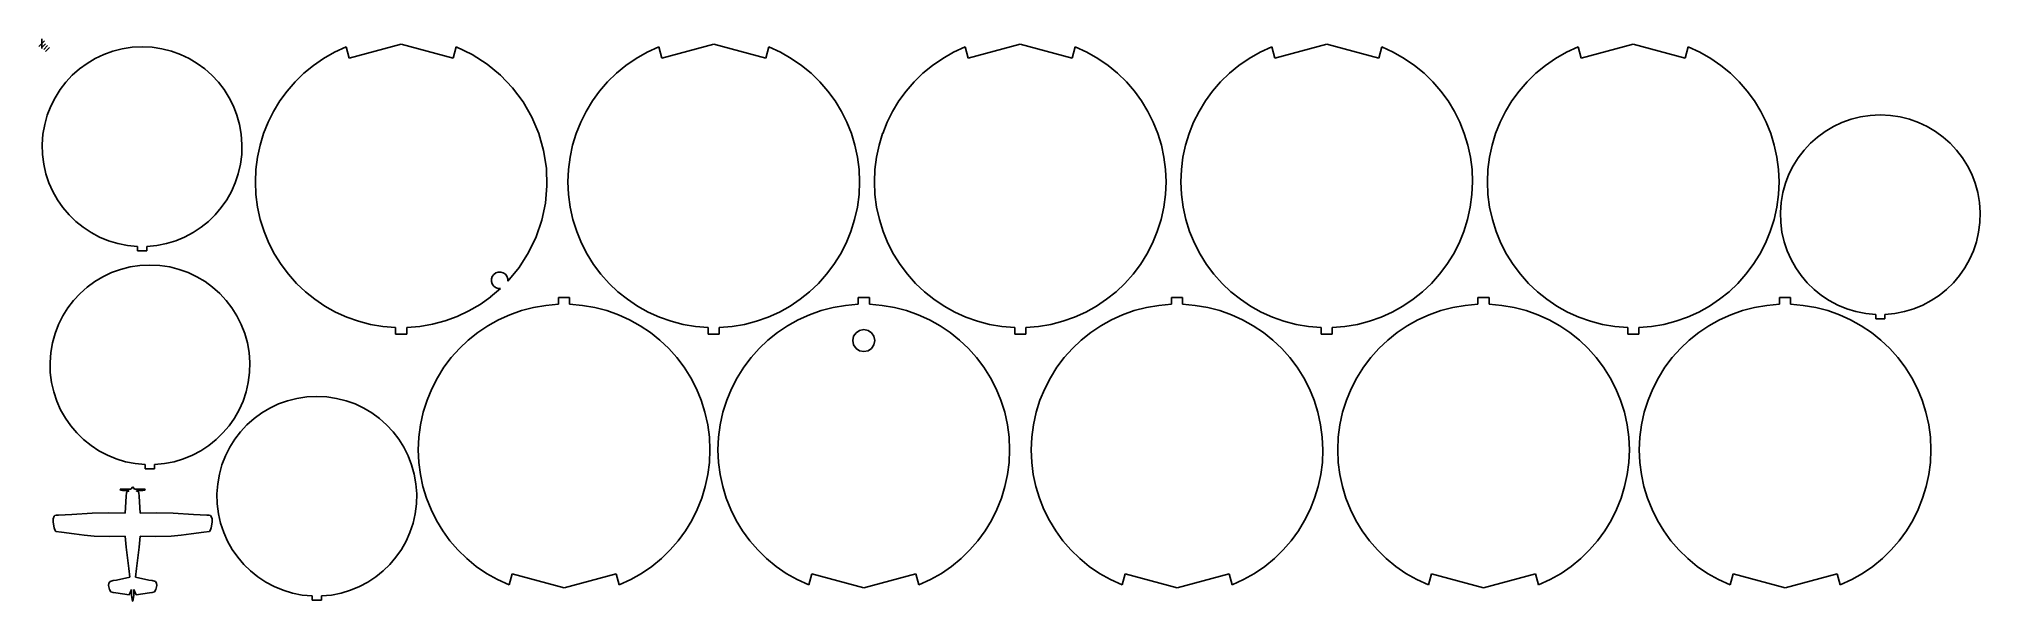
# Model space of a CAD drawing. Extents: x -1 to 527, y 458 to 611.
import ezdxf

# ---------------------------------------------------------------- set-up
doc = ezdxf.new("R2010")
doc.units = 0

msp = doc.modelspace()

# ---------------------------------------------------------------- linework, layer by layer
for p, q in [((76.6478, 605.587), (79.626, 607.28)), ((79.626, 607.28), (82.78353, 608.72833)), ((82.7835, 608.728), (83.598945, 605.68477)), ((83.599, 605.685), (97.7327, 609.472)), ((97.7327, 609.472), (111.867, 605.685)), ((111.867, 605.685), (112.682, 608.728)), ((112.682, 608.728), (117.05609, 606.62721)), ((161.648, 605.587), (164.626, 607.28)), ((164.626, 607.28), (167.78353, 608.72806)), ((167.784, 608.728), (168.599445, 605.68477)), ((168.599, 605.685), (182.733, 609.472)), ((182.733, 609.472), (196.867, 605.685)), ((196.867, 605.685), (197.682, 608.728)), ((197.682, 608.728), (200.83927, 607.27967)), ((200.839, 607.28), (203.81741, 605.5872)), ((244.981, 605.587), (247.959, 607.28)), ((247.959, 607.28), (251.11521, 608.72806)), ((251.115, 608.728), (251.932561, 605.68477)), ((251.933, 605.685), (266.067, 609.47224)), ((266.067, 609.472), (280.1984, 605.68502)), ((280.198, 605.685), (281.015561, 608.72823)), ((281.016, 608.728), (284.17248, 607.27967)), ((284.172, 607.28), (287.1512, 605.5872)), ((328.313, 605.587), (331.2922, 607.28007)), ((331.292, 607.28), (334.44848, 608.72806)), ((334.449, 608.728), (335.266561, 605.68477)), ((335.266, 605.685), (349.3974, 609.47224)), ((349.397, 609.472), (363.531, 605.68502)), ((363.531, 605.685), (364.348561, 608.72823)), ((364.349, 608.728), (367.50548, 607.27967)), ((367.506, 607.28), (370.4852, 605.5872)), ((411.646, 605.587), (414.6252, 607.2798)), ((414.625, 607.28), (417.78148, 608.72833)), ((417.782, 608.728), (418.596916, 605.68477)), ((418.596, 605.685), (432.73, 609.47224)), ((432.731, 609.472), (446.8677, 605.68502)), ((446.867, 605.685), (447.681916, 608.72823)), ((447.682, 608.728), (450.83848, 607.27967)), ((450.839, 607.28), (453.8182, 605.5872)), ((71.2633, 601.531), (73.85727, 603.66539)), ((73.8573, 603.665), (76.64786, 605.58667)), ((117.056, 606.627), (121.09724, 604.03938)), ((121.097, 604.04), (124.77126, 601.00523)), ((156.264, 601.531), (158.85797, 603.66539)), ((158.857, 603.665), (161.64756, 605.58667)), ((203.818, 605.587), (206.60856, 603.66533)), ((206.608, 603.666), (209.20171, 601.53161)), ((239.597, 601.531), (242.19071, 603.66539)), ((242.19, 603.665), (244.98056, 605.58667)), ((287.152, 605.587), (289.9407, 603.66533)), ((289.94, 603.666), (292.53556, 601.53161)), ((322.929, 601.531), (325.52456, 603.66539)), ((325.524, 603.665), (328.3127, 605.58667)), ((370.485, 605.587), (373.2737, 603.66533)), ((373.273, 603.666), (375.86856, 601.53161)), ((406.262, 601.531), (408.85756, 603.66539)), ((408.857, 603.665), (411.6457, 605.58667)), ((453.818, 605.587), (456.60935, 603.66533)), ((456.609, 603.666), (459.20191, 601.53161)), ((64.7498, 594.011), (66.70084, 596.68805)), ((66.7008, 596.688), (68.87488, 599.20022)), ((68.8749, 599.2), (71.26329, 601.53124)), ((124.772, 601.005), (128.04542, 597.56383)), ((128.045, 597.564), (130.88398, 593.75612)), ((149.75, 594.011), (151.70104, 596.68805)), ((151.701, 596.688), (153.87508, 599.20022)), ((153.875, 599.2), (156.26339, 601.53124)), ((209.202, 601.531), (211.59039, 599.19976)), ((211.59, 599.2), (213.76408, 596.68778)), ((213.765, 596.688), (215.71604, 594.01095)), ((233.083, 594.011), (235.03404, 596.68805)), ((235.034, 596.688), (237.20808, 599.20022)), ((237.208, 599.2), (239.59639, 601.53124)), ((292.536, 601.531), (294.92254, 599.19976)), ((294.922, 599.2), (297.09687, 596.68778)), ((297.097, 596.688), (299.04698, 594.01095)), ((316.415, 594.011), (318.36762, 596.68805)), ((318.367, 596.688), (320.54187, 599.20022)), ((320.542, 599.2), (322.92854, 601.53124)), ((375.869, 601.531), (378.25554, 599.19976)), ((378.256, 599.2), (380.43087, 596.68778)), ((380.43, 596.688), (382.37998, 594.01095)), ((399.748, 594.011), (401.70062, 596.68805)), ((401.7, 596.688), (403.87487, 599.20022)), ((403.875, 599.2), (406.26154, 601.53124)), ((459.202, 601.531), (461.59118, 599.19976)), ((461.591, 599.2), (463.76323, 596.68778)), ((463.763, 596.688), (465.71562, 594.01095)), ((63.0308, 591.185), (64.7498, 594.01101)), ((130.884, 593.756), (133.2544, 589.62189)), ((148.031, 591.185), (149.75, 594.01101)), ((215.716, 594.011), (217.435, 591.18472)), ((231.364, 591.185), (233.08326, 594.01101)), ((299.047, 594.011), (300.76679, 591.18472)), ((314.697, 591.185), (316.41414, 594.01101)), ((382.38, 594.011), (384.09979, 591.18472)), ((398.03, 591.184), (399.74714, 594.01028)), ((465.716, 594.011), (467.43314, 591.18472)), ((60.3236, 585.149), (61.55232, 588.22531)), ((61.5523, 588.225), (63.03079, 591.1841)), ((133.254, 589.622), (135.12196, 585.20188)), ((145.324, 585.149), (146.55272, 588.22531)), ((146.553, 588.225), (148.03149, 591.1841)), ((217.435, 591.185), (218.91349, 588.2259)), ((218.913, 588.225), (220.14172, 585.14869)), ((228.657, 585.149), (229.88599, 588.22531)), ((229.886, 588.225), (231.36423, 591.1841)), ((300.767, 591.185), (302.24602, 588.2259)), ((302.246, 588.225), (303.47367, 585.14869)), ((311.991, 585.149), (313.21867, 588.22531)), ((313.218, 588.225), (314.69702, 591.1841)), ((384.1, 591.185), (385.57902, 588.2259)), ((385.579, 588.225), (386.80667, 585.14869)), ((395.321, 585.149), (396.55131, 588.22531)), ((396.551, 588.225), (398.03002, 591.1841)), ((467.433, 591.185), (468.91202, 588.2259)), ((468.912, 588.225), (470.14231, 585.14869)), ((58.6498, 578.709), (59.353062, 581.97157)), ((59.3531, 581.972), (60.32359, 585.14938)), ((135.122, 585.202), (136.45365, 580.53608)), ((143.65, 578.709), (144.353262, 581.97157)), ((144.353, 581.972), (145.32349, 585.14938)), ((220.142, 585.149), (221.11249, 581.97162)), ((221.112, 581.972), (221.815526, 578.70943)), ((226.983, 578.709), (227.686262, 581.97157)), ((227.686, 581.972), (228.65649, 585.14938)), ((303.474, 585.149), (304.44502, 581.97162)), ((304.445, 581.972), (305.148791, 578.70943)), ((310.316, 578.709), (311.019791, 581.97157)), ((311.02, 581.972), (311.99102, 585.14938)), ((386.807, 585.149), (387.77802, 581.97162)), ((387.778, 581.972), (388.481791, 578.70943)), ((393.649, 578.709), (394.352791, 581.97157)), ((394.353, 581.971), (395.321374, 585.14838)), ((470.143, 585.149), (471.111374, 581.97162)), ((471.111, 581.972), (471.814791, 578.70943)), ((58.2223, 575.377), (58.649866, 578.70889)), ((136.454, 580.536), (137.206474, 575.74229)), ((137.206, 575.742), (137.368719, 570.94617)), ((143.222, 575.377), (143.649566, 578.70889)), ((221.816, 578.709), (222.243302, 575.37711)), ((226.556, 575.377), (226.983302, 578.70889)), ((305.149, 578.709), (305.577624, 575.37711)), ((309.887, 575.377), (310.315624, 578.70889)), ((388.482, 578.709), (388.907979, 575.37711)), ((393.22, 575.377), (393.648624, 578.70889)), ((471.815, 578.709), (472.243624, 575.37711)), ((58.0799, 571.992), (58.222246, 575.37734)), ((58.231, 568.57), (58.079923, 571.99238)), ((137.369, 570.946), (136.955457, 566.19859)), ((143.08, 571.992), (143.222346, 575.37707)), ((143.231, 568.57), (143.080188, 571.99265)), ((222.386, 571.992), (222.234923, 568.56962)), ((222.243, 575.377), (222.38561, 571.99193)), ((226.564, 568.57), (226.412923, 571.99265)), ((226.413, 571.992), (226.55561, 575.37707)), ((305.717, 571.992), (305.566188, 568.56962)), ((305.577, 575.377), (305.717229, 571.99193)), ((309.747, 571.992), (309.887229, 575.37707)), ((309.898, 568.57), (309.747188, 571.99265)), ((389.051, 571.992), (388.900188, 568.56962)), ((388.908, 575.377), (389.050875, 571.99193)), ((393.077, 571.992), (393.219875, 575.37734)), ((393.231, 568.569), (393.077542, 571.99138)), ((472.386, 571.992), (472.235188, 568.56962)), ((472.243, 575.377), (472.385875, 571.99193)), ((58.6845, 565.126), (58.231005, 568.56981)), ((59.4351, 561.734), (58.684478, 565.12569)), ((136.956, 566.199), (135.980218, 561.55054)), ((143.684, 565.126), (143.230505, 568.56981)), ((144.435, 561.734), (143.684113, 565.12542)), ((221.781, 565.126), (221.030113, 561.73458)), ((222.235, 568.57), (221.781505, 565.12592)), ((227.018, 565.126), (226.564505, 568.56981)), ((227.768, 561.734), (227.017378, 565.12542)), ((305.114, 565.126), (304.362584, 561.73458)), ((305.567, 568.57), (305.114563, 565.12592)), ((310.35, 565.126), (309.897563, 568.56981)), ((311.102, 561.734), (310.350584, 565.12542)), ((388.447, 565.126), (387.695584, 561.73458)), ((388.9, 568.57), (388.447563, 565.12592)), ((393.683, 565.125), (393.230563, 568.56908)), ((394.435, 561.734), (393.683584, 565.12542)), ((471.78, 565.126), (471.028584, 561.73458)), ((472.235, 568.57), (471.779917, 565.12592)), ((60.4628, 558.466), (59.43516, 561.73413)), ((135.98, 561.55), (134.45574, 557.05156)), ((145.463, 558.466), (144.43562, 561.73413)), ((221.03, 561.734), (220.00262, 558.46587)), ((228.796, 558.466), (227.76836, 561.73413)), ((304.363, 561.734), (303.33642, 558.46587)), ((312.128, 558.466), (311.10142, 561.73413)), ((387.696, 561.734), (386.66942, 558.46587)), ((395.461, 558.466), (394.43442, 561.73413)), ((471.029, 561.734), (470.00242, 558.46587)), ((61.7534, 555.333), (60.46276, 558.46566)), ((63.2935, 552.348), (61.75336, 555.33329)), ((134.456, 557.052), (132.39728, 552.75438)), ((146.754, 555.334), (145.4631, 558.46666)), ((148.294, 552.348), (146.75386, 555.33329)), ((218.712, 555.334), (217.17186, 552.34871)), ((220.003, 558.466), (218.7121, 555.33334)), ((230.086, 555.334), (228.79536, 558.46666)), ((231.627, 552.348), (230.08686, 555.33329)), ((302.045, 555.334), (300.50513, 552.34871)), ((303.336, 558.466), (302.04483, 555.33334)), ((313.419, 555.334), (312.12783, 558.46666)), ((314.959, 552.348), (313.41913, 555.33329)), ((385.378, 555.334), (383.83813, 552.34871)), ((386.669, 558.466), (385.37783, 555.33334)), ((396.753, 555.333), (395.46183, 558.46566)), ((398.292, 552.348), (396.75213, 555.33329)), ((468.711, 555.334), (467.17113, 552.34871)), ((470.002, 558.466), (468.71083, 555.33334)), ((65.0694, 549.522), (63.29352, 552.34775)), ((67.0673, 546.868), (65.06943, 549.52256)), ((132.397, 552.754), (129.81758, 548.70747)), ((150.07, 549.522), (148.29412, 552.34801)), ((152.067, 546.868), (150.06913, 549.5223)), ((215.396, 549.522), (213.39813, 546.8677)), ((217.172, 552.348), (215.39612, 549.52199)), ((233.402, 549.522), (231.62612, 552.34801)), ((235.4, 546.868), (233.40213, 549.5223)), ((298.73, 549.522), (296.7324, 546.8677)), ((300.505, 552.348), (298.72965, 549.52199)), ((316.735, 549.522), (314.95965, 552.34801)), ((318.732, 546.868), (316.7344, 549.5223)), ((382.063, 549.522), (380.06275, 546.8677)), ((383.838, 552.348), (382.06265, 549.52199)), ((400.068, 549.522), (398.29265, 552.34775)), ((402.065, 546.867), (400.0674, 549.52156)), ((465.396, 549.522), (463.3984, 546.8677)), ((467.171, 552.348), (465.39565, 549.52199)), ((69.2734, 544.396), (67.06731, 546.86721)), ((71.6739, 542.121), (69.27334, 544.39668)), ((122.278, 545.61), (122.269269, 544.923407)), ((122.27, 544.924), (122.47611, 544.252488)), ((122.493, 546.262), (122.277894, 545.610067)), ((122.476, 544.252), (122.878695, 543.676532)), ((122.907, 546.83), (122.493721, 546.26194)), ((123.475, 547.243), (122.907205, 546.829986)), ((124.127, 547.458), (123.474803, 547.242894)), ((124.813, 547.467), (124.126672, 547.458269)), ((125.485, 547.261), (124.813488, 547.466846)), ((126.06, 546.859), (125.484532, 547.261695)), ((126.475, 546.312), (126.059605, 546.858628)), ((126.707, 545.666), (126.47549, 546.312376)), ((126.731, 544.964), (126.707187, 545.665939)), ((129.817, 548.708), (126.73064, 544.96362)), ((126.731, 544.963), (126.730735, 544.963265)), ((154.273, 544.397), (152.06717, 546.86821)), ((156.674, 542.121), (154.27317, 544.39694)), ((211.192, 544.397), (208.79144, 542.12132)), ((213.398, 546.868), (211.19191, 544.39679)), ((237.606, 544.397), (235.39991, 546.86821)), ((240.007, 542.121), (237.60644, 544.39694)), ((294.526, 544.397), (292.12359, 542.12132)), ((296.732, 546.868), (294.52538, 544.39679)), ((320.939, 544.397), (318.73238, 546.86821)), ((323.339, 542.121), (320.93923, 544.39694)), ((377.859, 544.397), (375.45659, 542.12132)), ((380.063, 546.868), (377.85902, 544.39679)), ((404.272, 544.396), (402.06538, 546.86721)), ((406.674, 542.12), (404.27159, 544.39568)), ((461.192, 544.397), (458.79223, 542.12132)), ((463.398, 546.868), (461.19138, 544.39679)), ((74.2555, 540.052), (71.67396, 542.12051)), ((77.0037, 538.203), (74.25548, 540.05217)), ((119.183, 538.658), (116.14056, 536.88662)), ((122.067, 540.7), (119.18278, 538.65768)), ((124.773, 543.006), (122.06685, 540.70016)), ((122.878, 543.677), (123.424628, 543.261605)), ((123.425, 543.261), (124.071376, 543.02949)), ((124.071, 543.03), (124.772939, 543.006452)), ((137.07, 538.413), (140.53233, 538.695045)), ((140.533, 538.695), (140.533, 540.539)), ((140.533, 540.539), (143.533, 540.539)), ((143.533, 540.539), (143.533, 538.695)), ((143.533, 538.695), (146.99533, 538.412955)), ((159.255, 540.052), (156.67373, 542.12051)), ((162.004, 538.203), (159.25578, 540.05217)), ((206.21, 540.053), (203.46178, 538.20356)), ((208.791, 542.121), (206.20946, 540.05249)), ((218.57, 538.413), (222.03207, 538.695045)), ((222.032, 538.695), (222.032, 540.539)), ((222.032, 540.539), (225.033, 540.539)), ((225.033, 540.539), (225.033, 538.695)), ((225.033, 538.695), (228.49507, 538.412955)), ((242.588, 540.052), (240.00673, 542.12051)), ((245.337, 538.203), (242.58851, 540.05217)), ((289.543, 540.053), (286.79398, 538.20356)), ((292.123, 542.121), (289.54332, 540.05249)), ((303.738, 538.413), (307.19875, 538.695045)), ((307.199, 538.695), (307.199, 540.539)), ((307.199, 540.539), (310.199, 540.539)), ((310.199, 540.539), (310.199, 538.695)), ((310.199, 538.695), (313.65975, 538.412955)), ((325.921, 540.052), (323.33867, 542.12051)), ((328.67, 538.203), (325.92098, 540.05217)), ((372.877, 540.053), (370.12798, 538.20356)), ((375.456, 542.121), (372.87632, 540.05249)), ((387.071, 538.413), (390.53175, 538.695045)), ((390.532, 538.695), (390.532, 540.539)), ((390.532, 540.539), (393.533, 540.539)), ((393.533, 540.539), (393.533, 538.695)), ((393.533, 538.695), (396.99375, 538.412955)), ((409.254, 540.052), (406.67432, 542.12051)), ((412.003, 538.203), (409.25398, 540.05217)), ((456.21, 540.053), (453.46098, 538.20356)), ((458.792, 542.121), (456.20967, 540.05249)), ((469.071, 538.413), (472.53175, 538.695045)), ((472.532, 538.695), (472.532, 540.539)), ((472.532, 540.539), (475.532, 540.539)), ((475.532, 540.539), (475.532, 538.695)), ((475.532, 538.695), (478.99539, 538.412955)), ((79.9054, 536.585), (77.00372, 538.20319)), ((82.9468, 535.21), (79.90542, 536.58451)), ((86.1138, 534.091), (82.94674, 535.21072)), ((89.3931, 533.238), (86.11386, 534.090222)), ((92.7705, 532.665), (89.3931, 533.238351)), ((106.257, 533.282), (102.77509, 532.676899)), ((109.658, 534.191), (106.25705, 533.282157)), ((112.959, 535.395), (109.65806, 534.19062)), ((116.141, 536.887), (112.95965, 535.39528)), ((121.304, 532.875), (124.20568, 534.49319)), ((124.205, 534.493), (127.24638, 535.86777)), ((127.247, 535.868), (130.41406, 536.98745)), ((130.414, 536.988), (133.69324, 537.840222)), ((133.693, 537.84), (137.0704, 538.413351)), ((146.995, 538.413), (150.3724, 537.839649)), ((150.372, 537.84), (153.65124, 536.987778)), ((153.652, 536.988), (156.81906, 535.86828)), ((156.819, 535.868), (159.86038, 534.49323)), ((159.86, 534.493), (162.76142, 532.87507)), ((164.905, 536.585), (162.00332, 538.20293)), ((167.947, 535.21), (164.90562, 536.58477)), ((171.114, 534.091), (167.94694, 535.21072)), ((174.393, 533.238), (171.11376, 534.090222)), ((177.77, 532.665), (174.3926, 533.238351)), ((191.072, 533.238), (187.6946, 532.664913)), ((194.352, 534.091), (191.07276, 533.238514)), ((197.519, 535.21), (194.35194, 534.09055)), ((200.56, 536.585), (197.51862, 535.21023)), ((203.462, 538.203), (200.56032, 536.58507)), ((202.804, 532.875), (205.70568, 534.49319)), ((205.705, 534.493), (208.74612, 535.86751)), ((208.746, 535.868), (211.91306, 536.98772)), ((211.914, 536.988), (215.19324, 537.840222)), ((215.193, 537.84), (218.57067, 538.413351)), ((228.495, 538.413), (231.87267, 537.839649)), ((231.872, 537.84), (235.15124, 536.987778)), ((235.152, 536.988), (238.31906, 535.86828)), ((238.319, 535.868), (241.36012, 534.49349)), ((241.36, 534.493), (244.26168, 532.87481)), ((248.238, 536.585), (245.33632, 538.20293)), ((251.28, 535.21), (248.23888, 536.58477)), ((254.447, 534.091), (251.27994, 535.21072)), ((257.725, 533.238), (254.44682, 534.090222)), ((261.103, 532.665), (257.72428, 533.238351)), ((274.404, 533.238), (271.02792, 532.664913)), ((277.685, 534.091), (274.40417, 533.238514)), ((280.852, 535.21), (277.68494, 534.09055)), ((283.892, 536.585), (280.85194, 535.21023)), ((286.794, 538.203), (283.89152, 536.58507)), ((287.969, 532.875), (290.87148, 534.49319)), ((290.872, 534.493), (293.9147, 535.86751)), ((293.914, 535.868), (297.08106, 536.98772)), ((297.081, 536.988), (300.35918, 537.840222)), ((300.36, 537.84), (303.73872, 538.413351)), ((313.66, 538.413), (317.03872, 537.839649)), ((317.039, 537.84), (320.31718, 536.987778)), ((320.317, 536.988), (323.48406, 535.86828)), ((323.484, 535.868), (326.5267, 534.49349)), ((326.527, 534.493), (329.42683, 532.87481)), ((331.573, 536.585), (328.67052, 538.20293)), ((334.613, 535.21), (331.57294, 536.58477)), ((337.78, 534.091), (334.61294, 535.21072)), ((341.058, 533.238), (337.77982, 534.090222)), ((344.437, 532.665), (341.05828, 533.238351)), ((357.737, 533.238), (354.36092, 532.664913)), ((361.018, 534.091), (357.73717, 533.238514)), ((364.185, 535.21), (361.01794, 534.09055)), ((367.225, 536.585), (364.18494, 535.21023)), ((370.128, 538.203), (367.22552, 536.58507)), ((371.302, 532.875), (374.20448, 534.49319)), ((374.205, 534.493), (377.2477, 535.86777)), ((377.247, 535.868), (380.41406, 536.98745)), ((380.415, 536.988), (383.69318, 537.840222)), ((383.693, 537.84), (387.07172, 538.413351)), ((396.993, 538.413), (400.37172, 537.839649)), ((400.372, 537.84), (403.65018, 536.987778)), ((403.65, 536.988), (406.81706, 535.86828)), ((406.817, 535.868), (409.8597, 534.49349)), ((409.86, 534.493), (412.76248, 532.87481)), ((414.906, 536.585), (412.00352, 538.20293)), ((417.946, 535.21), (414.90594, 536.58477)), ((421.113, 534.091), (417.94594, 535.21045)), ((424.394, 533.238), (421.11317, 534.090486)), ((427.77, 532.665), (424.39392, 533.238087)), ((441.073, 533.238), (437.69428, 532.664913)), ((444.351, 534.091), (441.07282, 533.238514)), ((447.518, 535.21), (444.35094, 534.09055)), ((450.561, 536.585), (447.5183, 535.21023)), ((453.461, 538.203), (450.56117, 536.58507)), ((453.304, 532.875), (456.20383, 534.49319)), ((456.204, 534.493), (459.2467, 535.86751)), ((459.247, 535.868), (462.41406, 536.98772)), ((462.414, 536.988), (465.69218, 537.840222)), ((465.692, 537.84), (469.07072, 538.413351)), ((478.996, 538.413), (482.37208, 537.839649)), ((482.372, 537.84), (485.65283, 536.987778)), ((485.652, 536.988), (488.81906, 535.86828)), ((488.819, 535.868), (491.85906, 534.49349)), ((491.86, 534.493), (494.76248, 532.87481)), ((96.2328, 532.383), (92.77047, 532.665045)), ((96.2328, 530.539), (96.2328, 532.383)), ((99.2326, 530.539), (96.2328, 530.539)), ((102.775, 532.677), (99.23197, 532.383313)), ((99.2324, 532.383), (99.232665, 530.53912)), ((113.573, 526.682), (115.97356, 528.95768)), ((115.974, 528.957), (118.55527, 531.02551)), ((118.555, 531.026), (121.30349, 532.87517)), ((162.761, 532.875), (165.50949, 531.02583)), ((165.51, 531.026), (168.09127, 528.95749)), ((168.091, 528.957), (170.49156, 526.68106)), ((181.233, 532.383), (177.77067, 532.665045)), ((181.233, 530.539), (181.233, 532.383)), ((184.233, 530.539), (181.233, 530.539)), ((187.695, 532.665), (184.23267, 532.382955)), ((184.233, 532.383), (184.233, 530.539)), ((195.073, 526.682), (197.47383, 528.95768)), ((197.474, 528.957), (200.05527, 531.02551)), ((200.055, 531.026), (202.80349, 532.87517)), ((220.77, 529.99), (220.532669, 528.82398)), ((220.533, 528.824), (220.770331, 527.65798)), ((221.413, 530.941), (220.769799, 529.989295)), ((222.366, 531.583), (221.412972, 530.941386)), ((223.533, 531.818), (222.36645, 531.582786)), ((224.699, 531.583), (223.53272, 531.818214)), ((225.652, 530.941), (224.698972, 531.582614)), ((226.295, 529.99), (225.651799, 530.941705)), ((226.295, 527.658), (226.532331, 528.82402)), ((226.533, 528.824), (226.295669, 529.99002)), ((226.533, 528.824), (226.533, 528.824)), ((244.261, 532.875), (247.00949, 531.02583)), ((247.01, 531.026), (249.59127, 528.95749)), ((249.591, 528.957), (251.99103, 526.68132)), ((264.564, 532.383), (261.10325, 532.665045)), ((264.564, 530.539), (264.564, 532.383)), ((267.565, 530.539), (264.564, 530.539)), ((271.028, 532.665), (267.56461, 532.382955)), ((267.565, 532.383), (267.565, 530.539)), ((280.241, 526.682), (282.64077, 528.95768)), ((282.641, 528.957), (285.22333, 531.02551)), ((285.223, 531.026), (287.96937, 532.87517)), ((329.427, 532.875), (332.17602, 531.02583)), ((332.176, 531.026), (334.75833, 528.95749)), ((334.758, 528.957), (337.15777, 526.68132)), ((347.897, 532.383), (344.43625, 532.665045)), ((347.897, 530.539), (347.897, 532.383)), ((350.898, 530.539), (347.897, 530.539)), ((354.361, 532.665), (350.89761, 532.382955)), ((350.898, 532.383), (350.898, 530.539)), ((363.574, 526.682), (365.97377, 528.95768)), ((365.974, 528.957), (368.55633, 531.02551)), ((368.556, 531.026), (371.30237, 532.87517)), ((412.762, 532.875), (415.50837, 531.02583)), ((415.509, 531.026), (418.09133, 528.95749)), ((418.091, 528.957), (420.49077, 526.68132)), ((431.233, 532.383), (427.76961, 532.665045)), ((431.233, 530.539), (431.233, 532.383)), ((434.233, 530.539), (431.233, 530.539)), ((434.233, 532.383), (434.233, 530.539)), ((437.694, 532.665), (434.23325, 532.382955)), ((445.573, 526.682), (447.97277, 528.95768)), ((447.973, 528.957), (450.55533, 531.02551)), ((450.555, 531.026), (453.30402, 532.87517)), ((494.762, 532.875), (497.50837, 531.02583)), ((497.508, 531.026), (500.09033, 528.95749)), ((500.091, 528.957), (502.49077, 526.68132)), ((109.369, 521.556), (111.36687, 524.21056)), ((111.367, 524.211), (113.57309, 526.68221)), ((170.492, 526.682), (172.69809, 524.21079)), ((172.698, 524.21), (174.69587, 521.5557)), ((190.869, 521.556), (192.86687, 524.21056)), ((192.867, 524.211), (195.07309, 526.68221)), ((220.77, 527.658), (221.413201, 526.706295)), ((221.413, 526.706), (222.366028, 526.064386)), ((222.366, 526.064), (223.53255, 525.828786)), ((223.533, 525.829), (224.69928, 526.064214)), ((224.699, 526.064), (225.652028, 526.705614)), ((225.652, 526.706), (226.295201, 527.657705)), ((251.991, 526.682), (254.19762, 524.21079)), ((254.198, 524.211), (256.1956, 521.55644)), ((276.037, 521.556), (278.0346, 524.21056)), ((278.034, 524.211), (280.24062, 526.68221)), ((337.158, 526.682), (339.36462, 524.21079)), ((339.364, 524.211), (341.3616, 521.55644)), ((359.37, 521.556), (361.3676, 524.21056)), ((361.367, 524.211), (363.57362, 526.68221)), ((420.491, 526.682), (422.69762, 524.21079)), ((422.698, 524.211), (424.6956, 521.55644)), ((441.369, 521.556), (443.3666, 524.21056)), ((443.367, 524.211), (445.57362, 526.68221)), ((502.49, 526.682), (504.69662, 524.21079)), ((504.697, 524.211), (506.6946, 521.55644)), ((106.053, 515.745), (107.59314, 518.73029)), ((107.593, 518.73), (109.36888, 521.55575)), ((174.696, 521.556), (176.47188, 518.72999)), ((176.472, 518.73), (178.01214, 515.74471)), ((187.553, 515.745), (189.09314, 518.73029)), ((189.093, 518.73), (190.86888, 521.55575)), ((256.195, 521.556), (257.97035, 518.73025)), ((257.971, 518.73), (259.51087, 515.74471)), ((272.721, 515.745), (274.26087, 518.73029)), ((274.261, 518.73), (276.03635, 521.55575)), ((341.362, 521.556), (343.13735, 518.73025)), ((343.137, 518.73), (344.67687, 515.74471)), ((356.052, 515.745), (357.59452, 518.73029)), ((357.594, 518.73), (359.36935, 521.55575)), ((424.695, 521.556), (426.47035, 518.73025)), ((426.47, 518.73), (428.01252, 515.74471)), ((438.054, 515.745), (439.59387, 518.73029)), ((439.594, 518.73), (441.36935, 521.55575)), ((506.695, 521.556), (508.473, 518.73025)), ((508.473, 518.73), (510.01287, 515.74471)), ((103.735, 509.344), (104.76264, 512.61213)), ((104.762, 512.612), (106.0529, 515.74466)), ((178.012, 515.745), (179.3029, 512.61234)), ((179.303, 512.612), (180.33038, 509.34387)), ((185.235, 509.344), (186.26264, 512.61213)), ((186.262, 512.612), (187.55264, 515.74466)), ((259.511, 515.745), (260.80217, 512.61234)), ((260.802, 512.612), (261.83123, 509.34387)), ((270.401, 509.344), (271.43023, 512.61213)), ((271.43, 512.612), (272.72117, 515.74466)), ((344.677, 515.745), (345.96817, 512.61234)), ((345.968, 512.612), (346.99458, 509.34387)), ((353.734, 509.344), (354.76323, 512.61213)), ((354.763, 512.612), (356.05152, 515.74466)), ((428.013, 515.745), (429.30152, 512.61234)), ((429.302, 512.612), (430.33123, 509.34387)), ((435.734, 509.344), (436.76323, 512.61213)), ((436.763, 512.612), (438.05417, 515.74466)), ((510.013, 515.745), (511.30152, 512.61234)), ((511.301, 512.612), (512.33023, 509.34387)), ((102.984, 505.953), (103.734622, 509.34442)), ((180.33, 509.344), (181.080622, 505.95258)), ((184.484, 505.953), (185.234622, 509.34442)), ((261.831, 509.344), (262.57977, 505.95258)), ((269.652, 505.953), (270.40077, 509.34442)), ((346.995, 509.344), (347.746416, 505.95258)), ((352.985, 505.953), (353.73377, 509.34442)), ((430.331, 509.344), (431.07977, 505.95258)), ((434.985, 505.953), (435.73377, 509.34442)), ((512.33, 509.344), (513.081416, 505.95258)), ((102.38, 499.086), (102.531077, 502.50838)), ((102.531, 502.509), (102.984495, 505.95308)), ((181.081, 505.953), (181.534495, 502.50892)), ((181.534, 502.508), (181.685077, 499.08562)), ((183.88, 499.086), (184.031077, 502.50838)), ((184.031, 502.509), (184.484495, 505.95308)), ((262.58, 505.953), (263.035083, 502.50892)), ((263.035, 502.509), (263.185812, 499.08662)), ((269.046, 499.086), (269.196812, 502.50838)), ((269.197, 502.509), (269.652083, 505.95308)), ((347.746, 505.953), (348.201083, 502.50892)), ((348.202, 502.509), (348.352812, 499.08662)), ((352.379, 499.086), (352.529812, 502.50838)), ((352.53, 502.509), (352.985083, 505.95308)), ((431.08, 505.953), (431.535083, 502.50892)), ((431.535, 502.509), (431.685812, 499.08662)), ((434.379, 499.086), (434.529812, 502.50838)), ((434.53, 502.509), (434.985083, 505.95308)), ((513.082, 505.953), (513.534437, 502.50892)), ((513.534, 502.509), (513.684812, 499.08662)), ((102.522, 495.701), (102.37939, 499.08634)), ((181.685, 499.086), (181.54239, 495.70093)), ((184.022, 495.701), (183.87939, 499.08634)), ((263.186, 499.086), (263.043125, 495.70066)), ((269.189, 495.701), (269.046125, 499.08634)), ((348.352, 499.086), (348.209125, 495.70066)), ((352.522, 495.701), (352.379125, 499.08634)), ((431.685, 499.086), (431.542125, 495.70066)), ((434.522, 495.701), (434.379125, 499.08634)), ((513.685, 499.086), (513.542125, 495.70066)), ((102.95, 492.369), (102.522698, 495.70089)), ((103.653, 489.107), (102.949738, 492.36957)), ((181.115, 492.369), (180.411738, 489.10643)), ((181.543, 495.701), (181.115698, 492.36911)), ((184.45, 492.369), (184.022698, 495.70089)), ((185.153, 489.107), (184.449738, 492.36957)), ((262.617, 492.369), (261.913209, 489.10643)), ((263.043, 495.701), (262.617021, 492.36911)), ((269.615, 492.369), (269.189021, 495.70089)), ((270.319, 489.107), (269.615209, 492.36957)), ((347.781, 492.369), (347.077209, 489.10643)), ((348.209, 495.701), (347.780376, 492.36911)), ((352.948, 492.369), (352.522021, 495.70089)), ((353.652, 489.107), (352.948209, 492.36957)), ((431.117, 492.369), (430.413209, 489.10643)), ((431.543, 495.701), (431.117021, 492.36911)), ((434.95, 492.369), (434.521376, 495.70089)), ((435.652, 489.107), (434.950855, 492.36957)), ((513.116, 492.369), (512.412209, 489.10643)), ((513.542, 495.701), (513.116021, 492.36911)), ((104.623, 485.929), (103.65251, 489.10638)), ((105.852, 482.853), (104.62301, 485.92931)), ((179.442, 485.929), (178.21328, 482.85269)), ((180.412, 489.107), (179.44151, 485.92962)), ((186.123, 485.929), (185.15251, 489.10638)), ((187.352, 482.853), (186.12328, 485.92931)), ((260.942, 485.929), (259.71169, 482.85269)), ((261.913, 489.107), (260.94198, 485.92962)), ((271.29, 485.929), (270.31898, 489.10638)), ((272.52, 482.853), (271.28969, 485.92931)), ((346.109, 485.929), (344.87869, 482.85269)), ((347.077, 489.107), (346.108626, 485.92962)), ((354.623, 485.929), (353.65198, 489.10638)), ((355.851, 482.853), (354.62333, 485.92931)), ((429.442, 485.929), (428.21433, 482.85269)), ((430.413, 489.107), (429.44198, 485.92962)), ((436.623, 485.929), (435.65198, 489.10638)), ((437.853, 482.853), (436.62269, 485.92931)), ((511.441, 485.929), (510.21333, 482.85269)), ((512.412, 489.107), (511.44098, 485.92962)), ((107.33, 479.893), (105.85177, 482.85263)), ((178.213, 482.853), (176.73451, 479.89337)), ((188.831, 479.893), (187.35251, 482.85263)), ((259.712, 482.853), (258.23563, 479.89337)), ((273.997, 479.893), (272.52063, 482.85263)), ((344.878, 482.853), (343.39898, 479.89337)), ((357.33, 479.893), (355.85098, 482.85263)), ((428.214, 482.853), (426.73498, 479.89337)), ((439.329, 479.893), (437.85263, 482.85263)), ((510.214, 482.853), (508.73498, 479.89337)), ((109.05, 477.067), (107.33074, 479.89275)), ((111.001, 474.39), (109.04996, 477.06758)), ((175.015, 477.067), (173.06396, 474.38942)), ((176.734, 479.893), (175.015, 477.06725)), ((190.55, 477.067), (188.831, 479.89275)), ((192.501, 474.39), (190.54996, 477.06758)), ((256.516, 477.067), (254.56602, 474.38942)), ((258.235, 479.893), (256.51521, 477.06725)), ((275.716, 477.067), (273.99621, 479.89275)), ((277.666, 474.39), (275.71602, 477.06758)), ((341.682, 477.067), (339.72938, 474.38942)), ((343.399, 479.893), (341.68186, 477.06725)), ((359.049, 477.067), (357.32921, 479.89275)), ((360.999, 474.39), (359.04902, 477.06758)), ((425.015, 477.067), (423.06502, 474.38942)), ((426.735, 479.893), (425.01521, 477.06725)), ((441.049, 477.067), (439.32921, 479.89275)), ((442.999, 474.39), (441.04902, 477.06758)), ((507.015, 477.067), (505.06502, 474.38942)), ((508.735, 479.893), (507.01521, 477.06725)), ((113.175, 471.879), (111.00092, 474.38989)), ((115.563, 469.548), (113.17461, 471.87898)), ((170.89, 471.879), (168.50161, 469.54802)), ((173.064, 474.39), (170.88992, 471.87911)), ((194.675, 471.879), (192.50092, 474.38989)), ((197.063, 469.548), (194.67461, 471.87898)), ((252.391, 471.879), (250.00182, 469.54802)), ((254.566, 474.39), (252.39113, 471.87911)), ((279.841, 471.879), (277.66613, 474.38989)), ((282.23, 469.548), (279.84082, 471.87898)), ((337.557, 471.879), (335.16782, 469.54802)), ((339.73, 474.39), (337.55777, 471.87911)), ((363.174, 471.879), (360.99913, 474.38989)), ((365.563, 469.548), (363.17382, 471.87898)), ((420.89, 471.879), (418.50082, 469.54802)), ((423.065, 474.39), (420.89013, 471.87911)), ((445.174, 471.879), (442.99913, 474.38989)), ((447.563, 469.548), (445.17382, 471.87898)), ((502.89, 471.879), (500.50082, 469.54802)), ((505.065, 474.39), (502.89013, 471.87911)), ((118.157, 467.413), (115.56329, 469.54818)), ((120.948, 465.492), (118.15744, 467.41287)), ((123.926, 463.799), (120.94759, 465.49233)), ((127.899, 465.394), (127.083555, 462.34865)), ((142.033, 461.605), (127.899, 465.39383)), ((156.167, 465.394), (142.033, 461.60517)), ((156.982, 462.349), (156.167084, 465.39435)), ((163.117, 465.492), (160.13885, 463.79867)), ((165.908, 467.413), (163.11744, 465.49213)), ((168.502, 469.548), (165.90803, 467.41282)), ((199.657, 467.413), (197.06303, 469.54818)), ((202.448, 465.492), (199.65744, 467.41287)), ((205.426, 463.799), (202.44785, 465.49233)), ((209.399, 465.394), (208.583555, 462.34865)), ((223.533, 461.605), (209.399, 465.39383)), ((237.666, 465.394), (223.5322, 461.60517)), ((238.482, 462.349), (237.666555, 465.39435)), ((244.618, 465.492), (241.63985, 463.79867)), ((247.408, 467.413), (244.61744, 465.49213)), ((250.002, 469.548), (247.40856, 467.41282)), ((284.823, 467.413), (282.23009, 469.54818)), ((287.615, 465.492), (284.82365, 467.41287)), ((290.594, 463.799), (287.6148, 465.49233)), ((294.565, 465.394), (293.750084, 462.34865)), ((308.699, 461.605), (294.565, 465.39383)), ((322.833, 465.394), (308.699, 461.60517)), ((323.648, 462.349), (322.833084, 465.39435)), ((329.784, 465.492), (326.8048, 463.79867)), ((332.575, 467.413), (329.78365, 465.49213)), ((335.168, 469.548), (332.57509, 467.41282)), ((368.156, 467.413), (365.56309, 469.54818)), ((370.948, 465.492), (368.15665, 467.41287)), ((373.924, 463.799), (370.94744, 465.49233)), ((377.898, 465.394), (377.083084, 462.34865)), ((392.032, 461.605), (377.898, 465.39383)), ((406.166, 465.394), (392.032, 461.60517)), ((406.981, 462.349), (406.166084, 465.39435)), ((413.117, 465.492), (410.1378, 463.79867)), ((415.908, 467.413), (413.11665, 465.49213)), ((418.501, 469.548), (415.90809, 467.41282)), ((450.156, 467.413), (447.56309, 469.54818)), ((452.947, 465.492), (450.15565, 467.41287)), ((455.927, 463.799), (452.9478, 465.49233)), ((459.898, 465.394), (459.083084, 462.34865)), ((474.032, 461.605), (459.898, 465.39383)), ((488.166, 465.394), (474.032, 461.60517)), ((488.981, 462.349), (488.166084, 465.39435)), ((495.117, 465.492), (492.14044, 463.79867)), ((497.908, 467.413), (495.11665, 465.49213)), ((500.501, 469.548), (497.90809, 467.41282)), ((127.083, 462.349), (123.92573, 463.79891)), ((160.139, 463.799), (156.98147, 462.34909)), ((208.583, 462.349), (205.42547, 463.79891)), ((241.639, 463.799), (238.48147, 462.34909)), ((293.75, 462.349), (290.59352, 463.79891)), ((326.805, 463.799), (323.64852, 462.34909)), ((377.083, 462.349), (373.92388, 463.79891)), ((410.138, 463.799), (406.98152, 462.34909)), ((459.083, 462.349), (455.92652, 463.79891)), ((492.14, 463.799), (488.98088, 462.34909))]:
    msp.add_line(p, q)
at = {"layer": 'Layer 1'}
for p, q in [((0.793749, 610.394), (-0.793749, 608.806)), ((0.793749, 610.394), (-0.793749, 608.806)), ((0, 610.923), (0, 608.277)), ((0, 610.923), (0, 608.277)), ((1.05833, 609.6), (0, 608.54167)), ((1.05833, 609.6), (0, 608.54167)), ((1.5875, 609.071), (0.52917, 608.01267)), ((1.5875, 609.071), (0.52917, 608.01267)), ((2.11666, 608.542), (1.05833, 607.48367)), ((2.11666, 608.542), (1.05833, 607.48367)), ((19.337649, 607.563709), (16.873448, 606.67669)), ((21.904764, 608.213277), (19.337649, 607.563709)), ((24.561585, 608.612485), (21.904764, 608.213277)), ((27.2949, 608.748423), (24.561585, 608.612485)), ((30.028215, 608.612485), (27.2949, 608.748423)), ((32.685036, 608.213277), (30.028215, 608.612485)), ((35.252151, 607.563709), (32.685036, 608.213277)), ((37.716352, 606.67669), (35.252151, 607.563709)), ((10.23044, 602.72003), (8.310004, 601.012308)), ((12.306633, 604.241941), (10.23044, 602.72003)), ((14.525373, 605.565131), (12.306633, 604.241941)), ((16.873448, 606.67669), (14.525373, 605.565131)), ((40.064427, 605.565131), (37.716352, 606.67669)), ((42.283167, 604.241941), (40.064427, 605.565131)), ((44.35936, 602.72003), (42.283167, 604.241941)), ((46.279796, 601.012308), (44.35936, 602.72003)), ((4.989242, 597.091068), (3.615338, 594.90337)), ((6.558534, 599.131684), (4.989242, 597.091068)), ((8.310004, 601.012308), (6.558534, 599.131684)), ((48.031266, 599.131684), (46.279796, 601.012308)), ((49.600558, 597.091068), (48.031266, 599.131684)), ((50.974462, 594.90337), (49.600558, 597.091068)), ((2.450032, 592.581499), (1.506534, 590.138366)), ((3.615338, 594.90337), (2.450032, 592.581499)), ((52.139768, 592.581499), (50.974462, 594.90337)), ((53.083266, 590.138366), (52.139768, 592.581499)), ((0.798055, 587.58688), (0.337805, 584.939951)), ((1.506534, 590.138366), (0.798055, 587.58688)), ((53.791745, 587.58688), (53.083266, 590.138366)), ((54.251995, 584.939951), (53.791745, 587.58688)), ((487.156477, 587.046131), (484.937738, 585.722941)), ((489.504552, 588.15769), (487.156477, 587.046131)), ((491.968753, 589.044709), (489.504552, 588.15769)), ((494.535869, 589.694277), (491.968753, 589.044709)), ((497.19269, 590.093485), (494.535869, 589.694277)), ((499.926005, 590.229424), (497.19269, 590.093485)), ((502.65932, 590.093485), (499.926005, 590.229424)), ((505.316141, 589.694277), (502.65932, 590.093485)), ((507.883257, 589.044709), (505.316141, 589.694277)), ((510.347458, 588.15769), (507.883257, 589.044709)), ((512.695533, 587.046131), (510.347458, 588.15769)), ((514.914272, 585.722941), (512.695533, 587.046131)), ((0.337805, 584.939951), (0.138995, 582.210489)), ((0.138995, 582.210489), (0.211989, 579.474769)), ((54.450805, 582.210489), (54.251995, 584.939951)), ((54.377811, 579.474769), (54.450805, 582.210489)), ((480.941108, 582.493307), (479.189638, 580.612683)), ((482.861544, 584.20103), (480.941108, 582.493307)), ((484.937738, 585.722941), (482.861544, 584.20103)), ((516.990466, 584.20103), (514.914272, 585.722941)), ((518.910902, 582.493307), (516.990466, 584.20103)), ((520.662372, 580.612683), (518.910902, 582.493307)), ((0.211989, 579.474769), (0.549944, 576.809465)), ((0.549944, 576.809465), (1.140258, 574.228079)), ((53.449542, 574.228079), (54.039856, 576.809465)), ((54.039856, 576.809465), (54.377811, 579.474769)), ((476.246442, 576.384368), (475.081136, 574.062498)), ((477.620346, 578.572067), (476.246442, 576.384368)), ((479.189638, 580.612683), (477.620346, 578.572067)), ((522.231664, 578.572067), (520.662372, 580.612683)), ((523.605568, 576.384368), (522.231664, 578.572067)), ((524.770874, 574.062498), (523.605568, 576.384368)), ((1.140258, 574.228079), (1.970327, 571.744116)), ((1.970327, 571.744116), (3.02755, 569.37108)), ((51.56225, 569.37108), (52.619473, 571.744116)), ((52.619473, 571.744116), (53.449542, 574.228079)), ((474.137638, 571.619364), (473.429159, 569.067878)), ((475.081136, 574.062498), (474.137638, 571.619364)), ((525.714372, 571.619364), (524.770874, 574.062498)), ((526.422851, 569.067878), (525.714372, 571.619364)), ((3.02755, 569.37108), (4.299325, 567.122475)), ((4.299325, 567.122475), (5.773049, 565.011804)), ((5.773049, 565.011804), (7.436119, 563.052573)), ((47.153681, 563.052573), (48.816751, 565.011804)), ((48.816751, 565.011804), (50.290475, 567.122475)), ((50.290475, 567.122475), (51.56225, 569.37108)), ((472.96891, 566.420949), (472.7701, 563.691487)), ((473.429159, 569.067878), (472.96891, 566.420949)), ((526.8831, 566.420949), (526.422851, 569.067878)), ((527.08191, 563.691487), (526.8831, 566.420949)), ((7.436119, 563.052573), (9.275935, 561.258284)), ((9.275935, 561.258284), (11.279893, 559.642443)), ((11.279893, 559.642443), (13.43539, 558.218552)), ((41.15441, 558.218552), (43.309907, 559.642443)), ((43.309907, 559.642443), (45.313865, 561.258284)), ((45.313865, 561.258284), (47.153681, 563.052573)), ((472.7701, 563.691487), (472.843095, 560.955767)), ((472.843095, 560.955767), (473.18105, 558.290462)), ((526.67096, 558.290462), (527.008915, 560.955767)), ((527.008915, 560.955767), (527.08191, 563.691487)), ((13.43539, 558.218552), (15.729826, 557.000116)), ((15.729826, 557.000116), (18.150597, 556.000639)), ((18.150597, 556.000639), (20.685101, 555.233624)), ((20.685101, 555.233624), (23.320736, 554.712577)), ((23.320736, 554.712577), (26.0449, 554.451)), ((26.0449, 554.451), (26.0449, 553.288)), ((28.5449, 554.451), (31.269064, 554.712577)), ((28.5449, 553.288), (28.5449, 554.451)), ((31.269064, 554.712577), (33.904699, 555.233624)), ((33.904699, 555.233624), (36.439203, 556.000639)), ((36.439203, 556.000639), (38.859974, 557.000116)), ((38.859974, 557.000116), (41.15441, 558.218552)), ((473.18105, 558.290462), (473.771363, 555.709076)), ((473.771363, 555.709076), (474.601433, 553.225113)), ((525.250577, 553.225113), (526.080647, 555.709076)), ((526.080647, 555.709076), (526.67096, 558.290462)), ((26.676085, 549.250485), (24.019264, 548.851277)), ((26.0449, 553.288), (28.5449, 553.288)), ((29.4094, 549.386423), (26.676085, 549.250485)), ((28.5449, 553.288), (28.5449, 553.288)), ((32.142715, 549.250485), (29.4094, 549.386423)), ((34.799536, 548.851277), (32.142715, 549.250485)), ((474.601433, 553.225113), (475.658657, 550.852077)), ((475.658657, 550.852077), (476.930432, 548.603472)), ((522.921578, 548.603472), (524.193353, 550.852077)), ((524.193353, 550.852077), (525.250577, 553.225113)), ((14.421133, 544.879941), (12.34494, 543.35803)), ((16.639873, 546.203131), (14.421133, 544.879941)), ((18.987948, 547.31469), (16.639873, 546.203131)), ((21.452149, 548.201709), (18.987948, 547.31469)), ((24.019264, 548.851277), (21.452149, 548.201709)), ((37.366651, 548.201709), (34.799536, 548.851277)), ((39.830852, 547.31469), (37.366651, 548.201709)), ((42.178927, 546.203131), (39.830852, 547.31469)), ((44.397667, 544.879941), (42.178927, 546.203131)), ((46.47386, 543.35803), (44.397667, 544.879941)), ((476.930432, 548.603472), (478.404156, 546.492802)), ((478.404156, 546.492802), (480.067227, 544.53357)), ((480.067227, 544.53357), (481.907043, 542.739282)), ((517.944967, 542.739282), (519.784783, 544.53357)), ((519.784783, 544.53357), (521.447854, 546.492802)), ((521.447854, 546.492802), (522.921578, 548.603472)), ((8.673034, 539.769684), (7.103742, 537.729068)), ((10.424504, 541.650308), (8.673034, 539.769684)), ((12.34494, 543.35803), (10.424504, 541.650308)), ((48.394296, 541.650308), (46.47386, 543.35803)), ((50.145766, 539.769684), (48.394296, 541.650308)), ((51.715058, 537.729068), (50.145766, 539.769684)), ((481.907043, 542.739282), (483.911001, 541.12344)), ((483.911001, 541.12344), (486.066499, 539.69955)), ((486.066499, 539.69955), (488.360935, 538.481114)), ((488.360935, 538.481114), (490.781706, 537.481637)), ((509.070304, 537.481637), (511.491075, 538.481114)), ((511.491075, 538.481114), (513.785511, 539.69955)), ((513.785511, 539.69955), (515.941009, 541.12344)), ((515.941009, 541.12344), (517.944967, 542.739282)), ((4.564532, 533.219499), (3.621034, 530.776366)), ((5.729838, 535.54137), (4.564532, 533.219499)), ((7.103742, 537.729068), (5.729838, 535.54137)), ((53.088962, 535.54137), (51.715058, 537.729068)), ((54.254268, 533.219499), (53.088962, 535.54137)), ((55.197766, 530.776366), (54.254268, 533.219499)), ((490.781706, 537.481637), (493.316211, 536.714623)), ((493.316211, 536.714623), (495.951846, 536.193576)), ((495.951846, 536.193576), (498.67601, 535.932)), ((498.67601, 535.932), (498.676, 534.769)), ((498.676, 534.769), (501.17599, 534.769)), ((501.17599, 534.769), (501.176, 534.769)), ((501.176, 535.932), (503.900164, 536.193576)), ((501.176, 534.769), (501.176, 535.932)), ((503.900164, 536.193576), (506.535799, 536.714623)), ((506.535799, 536.714623), (509.070304, 537.481637)), ((2.912555, 528.22488), (2.452305, 525.577951)), ((3.621034, 530.776366), (2.912555, 528.22488)), ((55.906245, 528.22488), (55.197766, 530.776366)), ((56.366495, 525.577951), (55.906245, 528.22488)), ((2.452305, 525.577951), (2.253495, 522.848489)), ((2.253495, 522.848489), (2.326489, 520.112769)), ((56.565305, 522.848489), (56.366495, 525.577951)), ((56.492311, 520.112769), (56.565305, 522.848489)), ((2.326489, 520.112769), (2.664444, 517.447465)), ((2.664444, 517.447465), (3.254758, 514.866079)), ((55.564042, 514.866079), (56.154356, 517.447465)), ((56.154356, 517.447465), (56.492311, 520.112769)), ((3.254758, 514.866079), (4.084827, 512.382116)), ((4.084827, 512.382116), (5.14205, 510.00908)), ((53.67675, 510.00908), (54.733973, 512.382116)), ((54.733973, 512.382116), (55.564042, 514.866079)), ((66.837949, 512.465709), (64.373748, 511.57869)), ((69.405064, 513.115277), (66.837949, 512.465709)), ((72.061885, 513.514485), (69.405064, 513.115277)), ((74.7952, 513.650423), (72.061885, 513.514485)), ((77.528515, 513.514485), (74.7952, 513.650423)), ((80.185336, 513.115277), (77.528515, 513.514485)), ((82.752451, 512.465709), (80.185336, 513.115277)), ((85.216652, 511.57869), (82.752451, 512.465709)), ((5.14205, 510.00908), (6.413825, 507.760475)), ((6.413825, 507.760475), (7.887549, 505.649804)), ((50.931251, 505.649804), (52.404975, 507.760475)), ((52.404975, 507.760475), (53.67675, 510.00908)), ((57.73074, 507.62203), (55.810304, 505.914308)), ((59.806933, 509.143941), (57.73074, 507.62203)), ((62.025673, 510.467131), (59.806933, 509.143941)), ((64.373748, 511.57869), (62.025673, 510.467131)), ((87.564727, 510.467131), (85.216652, 511.57869)), ((89.783467, 509.143941), (87.564727, 510.467131)), ((91.85966, 507.62203), (89.783467, 509.143941)), ((93.780096, 505.914308), (91.85966, 507.62203)), ((7.887549, 505.649804), (9.550619, 503.690573)), ((9.550619, 503.690573), (11.390435, 501.896284)), ((11.390435, 501.896284), (13.394393, 500.280443)), ((45.424407, 500.280443), (47.428365, 501.896284)), ((47.428365, 501.896284), (49.268181, 503.690573)), ((49.268181, 503.690573), (50.931251, 505.649804)), ((52.489542, 501.993068), (51.115638, 499.80537)), ((54.058834, 504.033684), (52.489542, 501.993068)), ((55.810304, 505.914308), (54.058834, 504.033684)), ((95.531566, 504.033684), (93.780096, 505.914308)), ((97.100858, 501.993068), (95.531566, 504.033684)), ((98.474762, 499.80537), (97.100858, 501.993068)), ((13.394393, 500.280443), (15.54989, 498.856552)), ((15.54989, 498.856552), (17.844326, 497.638116)), ((17.844326, 497.638116), (20.265097, 496.638639)), ((20.265097, 496.638639), (22.799601, 495.871624)), ((36.019199, 495.871624), (38.553703, 496.638639)), ((38.553703, 496.638639), (40.974474, 497.638116)), ((40.974474, 497.638116), (43.26891, 498.856552)), ((43.26891, 498.856552), (45.424407, 500.280443)), ((49.950332, 497.483499), (49.006834, 495.040366)), ((51.115638, 499.80537), (49.950332, 497.483499)), ((99.640068, 497.483499), (98.474762, 499.80537)), ((100.583566, 495.040366), (99.640068, 497.483499)), ((22.799601, 495.871624), (25.435236, 495.350577)), ((25.435236, 495.350577), (28.1594, 495.089)), ((28.1594, 495.089), (28.1594, 493.926)), ((28.1594, 493.926), (30.6594, 493.926)), ((30.6594, 495.089), (33.383564, 495.350577)), ((30.6594, 493.926), (30.6594, 495.089)), ((30.6594, 493.926), (30.6594, 493.926)), ((33.383564, 495.350577), (36.019199, 495.871624)), ((48.298355, 492.48888), (47.838105, 489.841951)), ((49.006834, 495.040366), (48.298355, 492.48888)), ((101.292045, 492.48888), (100.583566, 495.040366)), ((101.752295, 489.841951), (101.292045, 492.48888)), ((21.286698, 488.418631), (23.2692, 488.419)), ((21.42539, 488.092739), (21.286698, 488.418631)), ((21.94756, 488.05357), (21.42539, 488.092739)), ((23.6658, 487.934), (21.94756, 488.05357)), ((22.652437, 481.898977), (22.961502, 486.525017)), ((22.961502, 486.525017), (23.048642, 487.400535)), ((23.048642, 487.400535), (23.253566, 487.739089)), ((23.253566, 487.739089), (23.665761, 487.890807)), ((23.2692, 488.419), (24.18965, 488.433023)), ((23.665761, 487.890807), (23.6658, 487.934)), ((24.18965, 488.433023), (24.7231, 489.022776)), ((24.7231, 489.022776), (25.25655, 488.433023)), ((25.25655, 488.433023), (26.177, 488.419)), ((27.498736, 488.053939), (25.780496, 487.934369)), ((25.780496, 487.934369), (25.7805, 487.89)), ((25.7805, 487.89), (26.192694, 487.738285)), ((26.177, 488.419), (28.1596, 488.419)), ((26.192694, 487.738285), (26.39762, 487.399732)), ((26.39762, 487.399732), (26.484759, 486.52421)), ((26.484759, 486.52421), (26.793824, 481.89817)), ((28.020906, 488.093108), (27.498736, 488.053939)), ((28.1596, 488.419), (28.020906, 488.093108)), ((47.838105, 489.841951), (47.639295, 487.112489)), ((47.639295, 487.112489), (47.712289, 484.376769)), ((101.951105, 487.112489), (101.752295, 489.841951)), ((101.878111, 484.376769), (101.951105, 487.112489)), ((3.108565, 480.30294), (3.355017, 481.017294)), ((3.355017, 481.017294), (3.592219, 481.228708)), ((3.592219, 481.228708), (3.89535, 481.309556)), ((3.89535, 481.309556), (4.544787, 481.338958)), ((4.544787, 481.338958), (8.157507, 481.548365)), ((8.157507, 481.548365), (13.708757, 481.89739)), ((13.708757, 481.89739), (18.179409, 481.946922)), ((18.179409, 481.946922), (22.652437, 481.898977)), ((26.793824, 481.89817), (31.266877, 481.946066)), ((31.266877, 481.946066), (35.737514, 481.896582)), ((35.737514, 481.896582), (41.288764, 481.547557)), ((41.288764, 481.547557), (44.901484, 481.33815)), ((44.901484, 481.33815), (45.549515, 481.307388)), ((45.549515, 481.307388), (45.852567, 481.226061)), ((45.852567, 481.226061), (46.091474, 481.015385)), ((46.091474, 481.015385), (46.339022, 480.309723)), ((47.712289, 484.376769), (48.050244, 481.711465)), ((48.050244, 481.711465), (48.640558, 479.130079)), ((100.949842, 479.130079), (101.540156, 481.711465)), ((101.540156, 481.711465), (101.878111, 484.376769)), ((3.086909, 479.450603), (3.108565, 480.30294)), ((3.386516, 477.845814), (3.086909, 479.450603)), ((3.529137, 477.325847), (3.386516, 477.845814)), ((3.844012, 476.930651), (3.529137, 477.325847)), ((5.337822, 476.731952), (3.844012, 476.930651)), ((8.818372, 476.296972), (5.337822, 476.731952)), ((11.546803, 475.91529), (8.818372, 476.296972)), ((14.281512, 475.602799), (11.546803, 475.91529)), ((18.464275, 475.529867), (14.281512, 475.602799)), ((22.652452, 475.598883), (18.464275, 475.529867)), ((22.992356, 472.602973), (22.652452, 475.598883)), ((26.793812, 475.598076), (26.453907, 472.602166)), ((30.981993, 475.529058), (26.793812, 475.598076)), ((35.164752, 475.601991), (30.981993, 475.529058)), ((37.899461, 475.914482), (35.164752, 475.601991)), ((40.627892, 476.296164), (37.899461, 475.914482)), ((44.108442, 476.731144), (40.627892, 476.296164)), ((45.602432, 476.929843), (44.108442, 476.731144)), ((45.926697, 477.344921), (45.602432, 476.929843)), ((46.069884, 477.889065), (45.926697, 477.344921)), ((46.357251, 479.473056), (46.069884, 477.889065)), ((46.339022, 480.309723), (46.357251, 479.473056)), ((48.640558, 479.130079), (49.470627, 476.646116)), ((49.470627, 476.646116), (50.52785, 474.27308)), ((99.06255, 474.27308), (100.119773, 476.646116)), ((100.119773, 476.646116), (100.949842, 479.130079)), ((23.673091, 466.787373), (22.992356, 472.602973)), ((26.453907, 472.602166), (25.773175, 466.786566)), ((50.52785, 474.27308), (51.799625, 472.024475)), ((51.799625, 472.024475), (53.273349, 469.913804)), ((53.273349, 469.913804), (54.936419, 467.954573)), ((94.653981, 467.954573), (96.317051, 469.913804)), ((96.317051, 469.913804), (97.790775, 472.024475)), ((97.790775, 472.024475), (99.06255, 474.27308)), ((23.930123, 464.452323), (23.673091, 466.787373)), ((25.773175, 466.786566), (25.516143, 464.451516)), ((54.936419, 467.954573), (56.776235, 466.160284)), ((56.776235, 466.160284), (58.780193, 464.544443)), ((58.780193, 464.544443), (60.93569, 463.120552)), ((88.65471, 463.120552), (90.810207, 464.544443)), ((90.810207, 464.544443), (92.814165, 466.160284)), ((92.814165, 466.160284), (94.653981, 467.954573)), ((18.181343, 462.241525), (18.248393, 462.830016)), ((18.408438, 461.103948), (18.181343, 462.241525)), ((18.248393, 462.830016), (18.559203, 463.262988)), ((18.745832, 460.475778), (18.408438, 461.103948)), ((18.559203, 463.262988), (19.409954, 463.551346)), ((19.438964, 460.277188), (18.745832, 460.475778)), ((19.409954, 463.551346), (20.317403, 463.694576)), ((20.185232, 460.217074), (19.438964, 460.277188)), ((23.797952, 459.69411), (20.185232, 460.217074)), ((20.317403, 463.694576), (23.930123, 464.452323)), ((24.3707, 461.148), (23.797952, 459.69411)), ((24.414752, 461.1472), (24.3707, 461.148)), ((24.432118, 459.523274), (24.414752, 461.1472)), ((24.6791, 457.931), (24.432118, 459.523274)), ((25.013871, 459.52424), (24.767155, 457.9318)), ((25.0315, 461.148), (25.013871, 459.52424)), ((25.075559, 461.147193), (25.0315, 461.148)), ((25.648307, 459.693303), (25.075559, 461.147193)), ((25.516143, 464.451516), (29.128863, 463.693769)), ((29.261027, 460.216267), (25.648307, 459.693303)), ((29.128863, 463.693769), (30.036315, 463.550538)), ((30.007299, 460.276377), (29.261027, 460.216267)), ((30.700437, 460.474971), (30.007299, 460.276377)), ((30.036315, 463.550538), (30.887063, 463.262181)), ((31.037828, 461.103141), (30.700437, 460.474971)), ((30.887063, 463.262181), (31.197873, 462.829208)), ((31.264923, 462.240718), (31.037828, 461.103141)), ((31.197873, 462.829208), (31.264923, 462.240718)), ((60.93569, 463.120552), (63.230126, 461.902116)), ((63.230126, 461.902116), (65.650897, 460.902639)), ((65.650897, 460.902639), (68.185401, 460.135624)), ((68.185401, 460.135624), (70.821036, 459.614577)), ((70.821036, 459.614577), (73.5452, 459.353)), ((73.5452, 459.353), (73.5452, 458.19)), ((76.0452, 459.353), (78.769364, 459.614577)), ((76.0452, 458.19), (76.0452, 459.353)), ((78.769364, 459.614577), (81.404999, 460.135624)), ((81.404999, 460.135624), (83.939503, 460.902639)), ((83.939503, 460.902639), (86.360274, 461.902116)), ((86.360274, 461.902116), (88.65471, 463.120552)), ((24.767155, 457.9318), (24.6791, 457.931)), ((73.5452, 458.19), (76.0452, 458.19)), ((76.0452, 458.19), (76.0452, 458.19))]:
    msp.add_line(p, q, dxfattribs=at)

doc.saveas('drawing.dxf')
